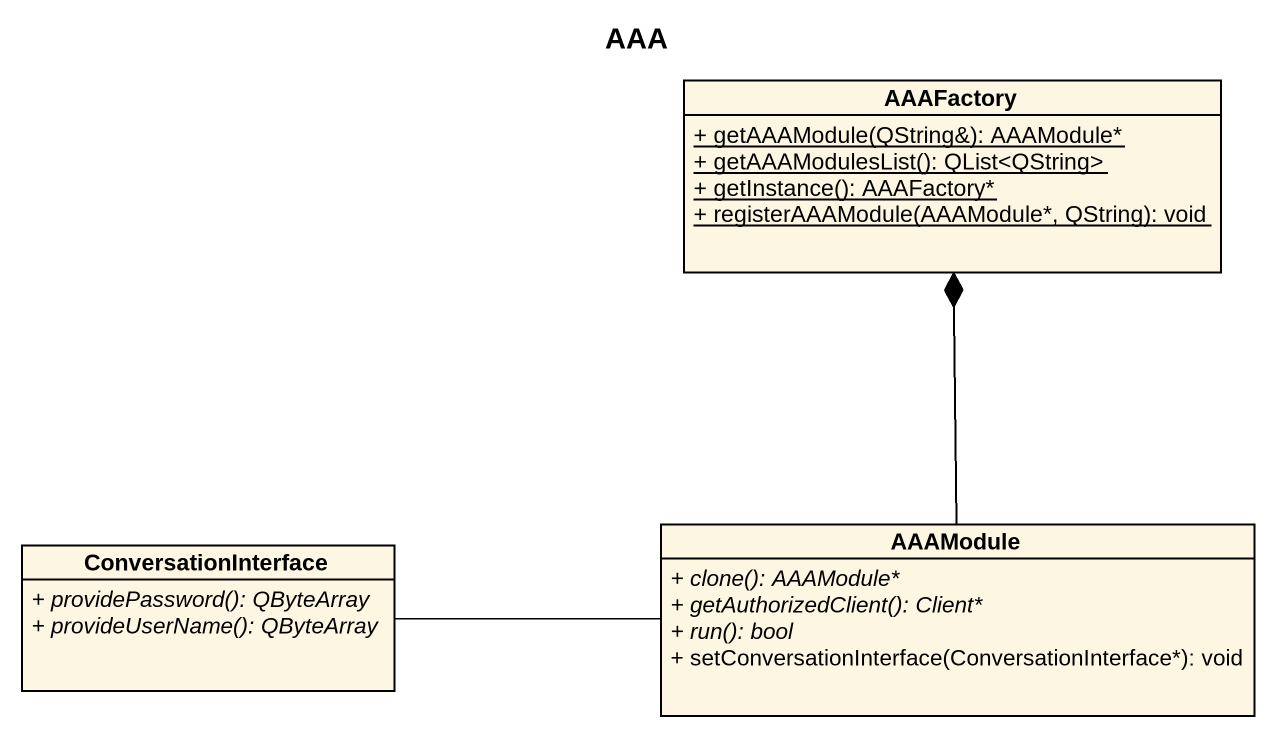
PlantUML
@startuml
title AAA
hide circle
hide empty members
skinparam classAttributeIconSize 0
class AAAFactory {
  {static} + getAAAModule(QString&): AAAModule*
  {static} + getAAAModulesList(): QList<QString>
  {static} + getInstance(): AAAFactory*
  {static} + registerAAAModule(AAAModule*, QString): void
}
class AAAModule {
  {abstract} + clone(): AAAModule*
  {abstract} + getAuthorizedClient(): Client*
  {abstract} + run(): bool
  + setConversationInterface(ConversationInterface*): void
}
class ConversationInterface {
  {abstract} + providePassword(): QByteArray
  {abstract} + provideUserName(): QByteArray
}
AAAModule -up-* AAAFactory
AAAModule -left- ConversationInterface
@enduml
